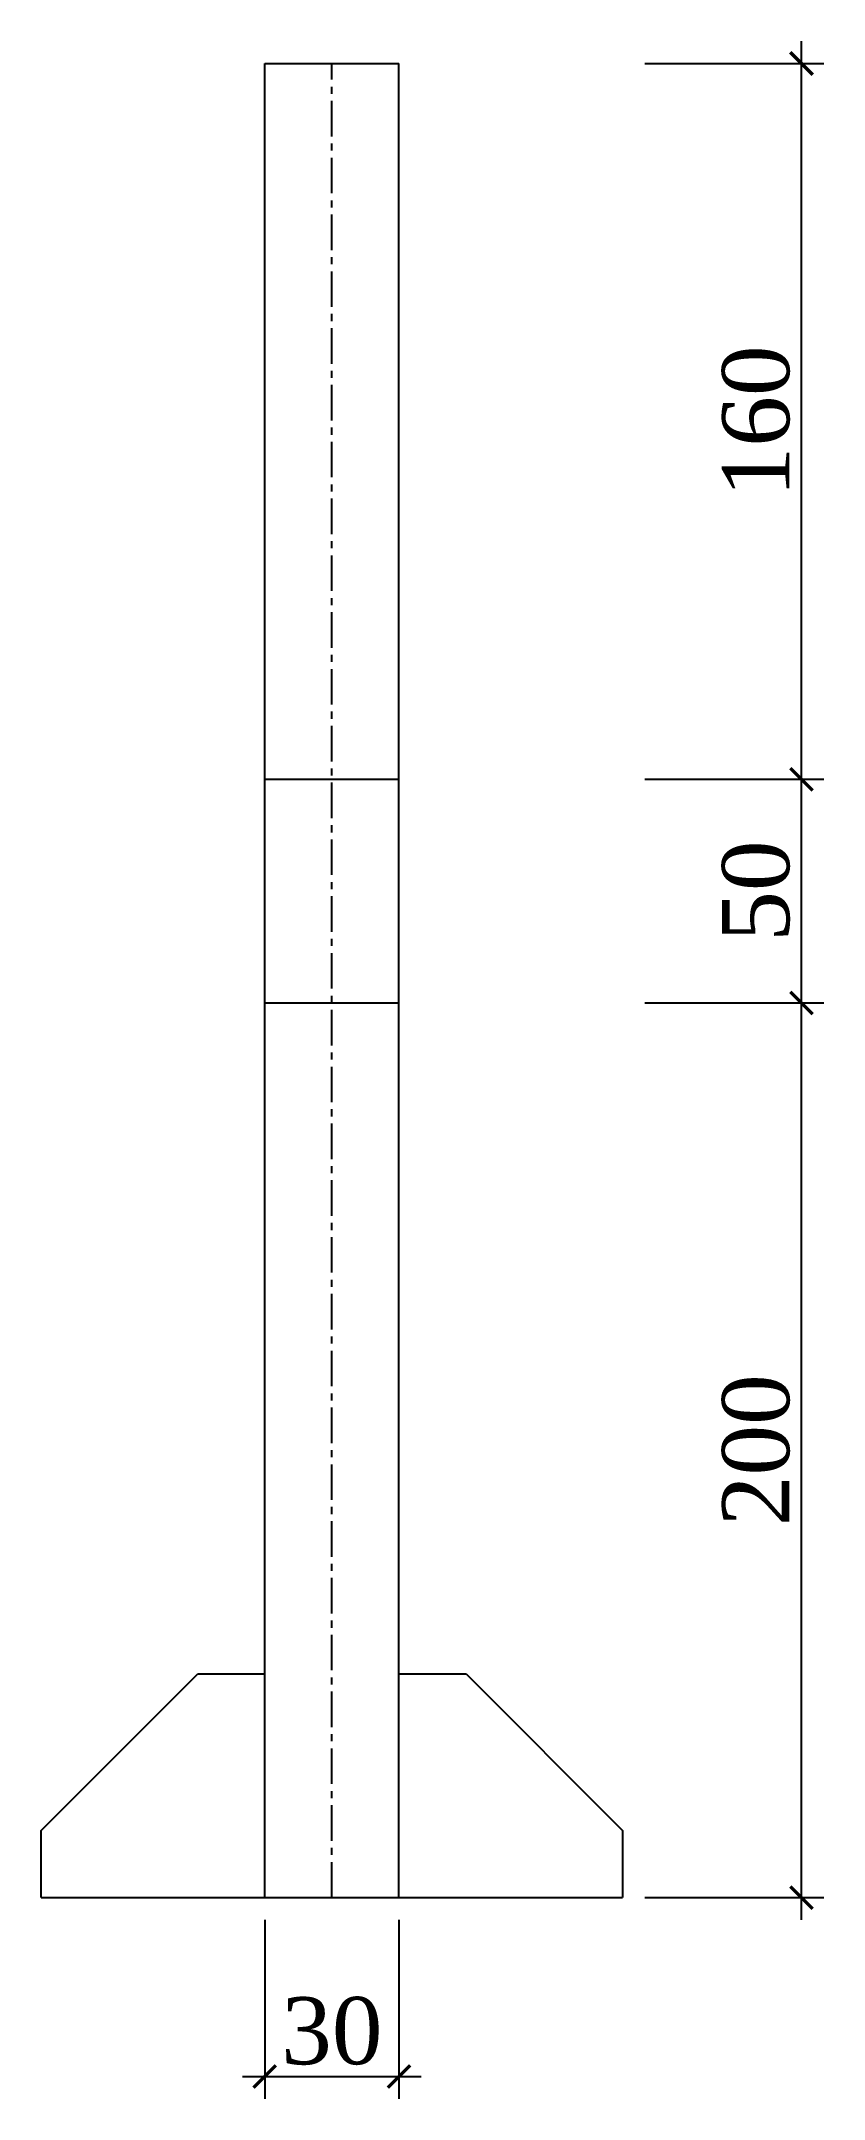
# Model space of a CAD drawing. Header units: millimetres. Extents: x 0 to 3500, y -900 to 8300.
import ezdxf

# ---------------------------------------------------------------- set-up
doc = ezdxf.new("R2010")
doc.units = ezdxf.units.MM
doc.linetypes.add('CENTER', pattern=[50.8, 31.75, -6.35, 6.35, -6.35])
doc.styles.add('dd', font='times.ttf')
doc.styles.get("Standard").update_dxf_attribs({"font": 'arial.ttf'})
doc.dimstyles.new('ISO-25', dxfattribs={"dimtxt": 2.5, "dimasz": 2.5, "dimexe": 1.25, "dimexo": 0.625, "dimtad": 1, "dimtxsty": 'Standard', "dimcen": 2.5, "dimadec": 0, "dimazin": 0, "dimtfac": 1, "dimtmove": 0, "dimatfit": 3, "dimfxl": 1, "dimarcsym": 0})

# ---------------------------------------------------------------- blocks, each defined once
blk = doc.blocks.new('_ArchTick')
at = {"color": 0, "linetype": 'ByBlock', "const_width": 0.15}
blk.add_lwpolyline([(-0.5, -0.5), (0.5, 0.5)], dxfattribs=at)
blk = doc.blocks.new('*D12')
at = {"color": 0, "lineweight": -2, "transparency": 16777216}
for p, q in [((1000, -100), (1000, -900)), ((1600, -100), (1600, -900)), ((900, -800), (1700, -800))]:
    blk.add_line(p, q, dxfattribs=at)
at = {"layer": 'Defpoints', "color": 0, "transparency": 16777216}
for p in [(1000, 0), (1600, 0), (1600, -800)]:
    blk.add_point(p, dxfattribs=at)
at = {"color": 0, "lineweight": -2, "transparency": 16777216, "xscale": 100, "yscale": 100, "zscale": 100, "rotation": 180}
blk.add_blockref('_ArchTick', (1000, -800), dxfattribs=at)
at = {"color": 0, "lineweight": -2, "transparency": 16777216, "xscale": 100, "yscale": 100, "zscale": 100}
blk.add_blockref('_ArchTick', (1600, -800), dxfattribs=at)
at = {"color": 0, "transparency": 16777216, "insert": (1300, -597.4), "char_height": 300, "attachment_point": 5, "style": 'dd'}
blk.add_mtext('30', dxfattribs=at)
blk = doc.blocks.new('*D13')
at = {"color": 0, "lineweight": -2, "transparency": 16777216}
for p, q in [((3400, -100), (3400, 4100)), ((2700, 4000), (3500, 4000)), ((2700, 0), (3500, 0))]:
    blk.add_line(p, q, dxfattribs=at)
at = {"layer": 'Defpoints', "color": 0, "transparency": 16777216}
for p in [(2600, 4000), (3400, 4000), (2600, 0)]:
    blk.add_point(p, dxfattribs=at)
at = {"color": 0, "lineweight": -2, "transparency": 16777216, "xscale": 100, "yscale": 100, "zscale": 100}
for p, rotation in [((3400, 4000), 90), ((3400, 0), 270)]:
    blk.add_blockref('_ArchTick', p, dxfattribs=dict(at, rotation=rotation))
at = {"color": 0, "transparency": 16777216, "insert": (3197.4, 2000), "char_height": 300, "attachment_point": 5, "rotation": 90, "style": 'dd'}
blk.add_mtext('200', dxfattribs=at)
blk = doc.blocks.new('*D14')
at = {"color": 0, "lineweight": -2, "transparency": 16777216}
for p, q in [((3400, 3900), (3400, 5100)), ((2700, 5000), (3500, 5000)), ((2700, 4000), (3500, 4000))]:
    blk.add_line(p, q, dxfattribs=at)
at = {"layer": 'Defpoints', "color": 0, "transparency": 16777216}
for p in [(2600, 5000), (3400, 5000), (2600, 4000)]:
    blk.add_point(p, dxfattribs=at)
at = {"color": 0, "lineweight": -2, "transparency": 16777216, "xscale": 100, "yscale": 100, "zscale": 100}
for p, rotation in [((3400, 5000), 90), ((3400, 4000), 270)]:
    blk.add_blockref('_ArchTick', p, dxfattribs=dict(at, rotation=rotation))
at = {"color": 0, "transparency": 16777216, "insert": (3197.4, 4500), "char_height": 300, "attachment_point": 5, "rotation": 90, "style": 'dd'}
blk.add_mtext('50', dxfattribs=at)
blk = doc.blocks.new('*D15')
at = {"color": 0, "lineweight": -2, "transparency": 16777216}
for p, q in [((3400, 4900), (3400, 8300)), ((2700, 8200), (3500, 8200)), ((2700, 5000), (3500, 5000))]:
    blk.add_line(p, q, dxfattribs=at)
at = {"layer": 'Defpoints', "color": 0, "transparency": 16777216}
for p in [(2600, 8200), (3400, 8200), (2600, 5000)]:
    blk.add_point(p, dxfattribs=at)
at = {"color": 0, "lineweight": -2, "transparency": 16777216, "xscale": 100, "yscale": 100, "zscale": 100}
for p, rotation in [((3400, 8200), 90), ((3400, 5000), 270)]:
    blk.add_blockref('_ArchTick', p, dxfattribs=dict(at, rotation=rotation))
at = {"color": 0, "transparency": 16777216, "insert": (3197.4, 6600), "char_height": 300, "attachment_point": 5, "rotation": 90, "style": 'dd'}
blk.add_mtext('160', dxfattribs=at)

msp = doc.modelspace()

# ---------------------------------------------------------------- linework, layer by layer
for p, q in [((1000, 0), (1000, 8200)), ((1000, 8200), (1600, 8200)), ((1600, 0), (1600, 8200)), ((1000, 5000), (1600, 5000)), ((1000, 4000), (1600, 4000)), ((0, 300), (700, 1000)), ((700, 1000), (1000, 1000)), ((1600, 1000), (1900, 1000)), ((1900, 1000), (2600, 300)), ((0, 0), (0, 300)), ((2600, 300), (2600, 0)), ((0, 0), (1000, 0)), ((1000, 0), (1600, 0)), ((1600, 0), (2600, 0))]:
    msp.add_line(p, q)
at = {"linetype": 'CENTER', "ltscale": 5}
msp.add_line((1300, 0), (1300, 8200), dxfattribs=at)

# ---------------------------------------------------------------- dimensions: what is measured, and where the dimension line sits
for p1, p2, text, picture, middle in [((2600, 5000), (2600, 8200), '160', '*D15', (3197.404, 6600)), ((2600, 4000), (2600, 5000), '50', '*D14', (3197.404, 4500)), ((2600, 0), (2600, 4000), '200', '*D13', (3197.404, 2000)), ((1000, 0), (1600, 0), '30', '*D12', (1300, -597.404))]:
    dim = msp.add_aligned_dim(p1=p1, p2=p2, distance=-800, text=text, dimstyle='ISO-25', override={"dimtxt": 300, "dimasz": 100, "dimexe": 100, "dimexo": 100, "dimgap": 50, "dimtad": 1, "dimjust": 0, "dimtih": 0, "dimtxsty": 'dd', "dimblk1": 'ArchTick', "dimblk2": 'ArchTick', "dimsah": 1, "dimdle": 100})
    dim.commit()
    dim.dimension.update_dxf_attribs({"geometry": picture, "text_midpoint": middle})

doc.saveas('drawing.dxf')
